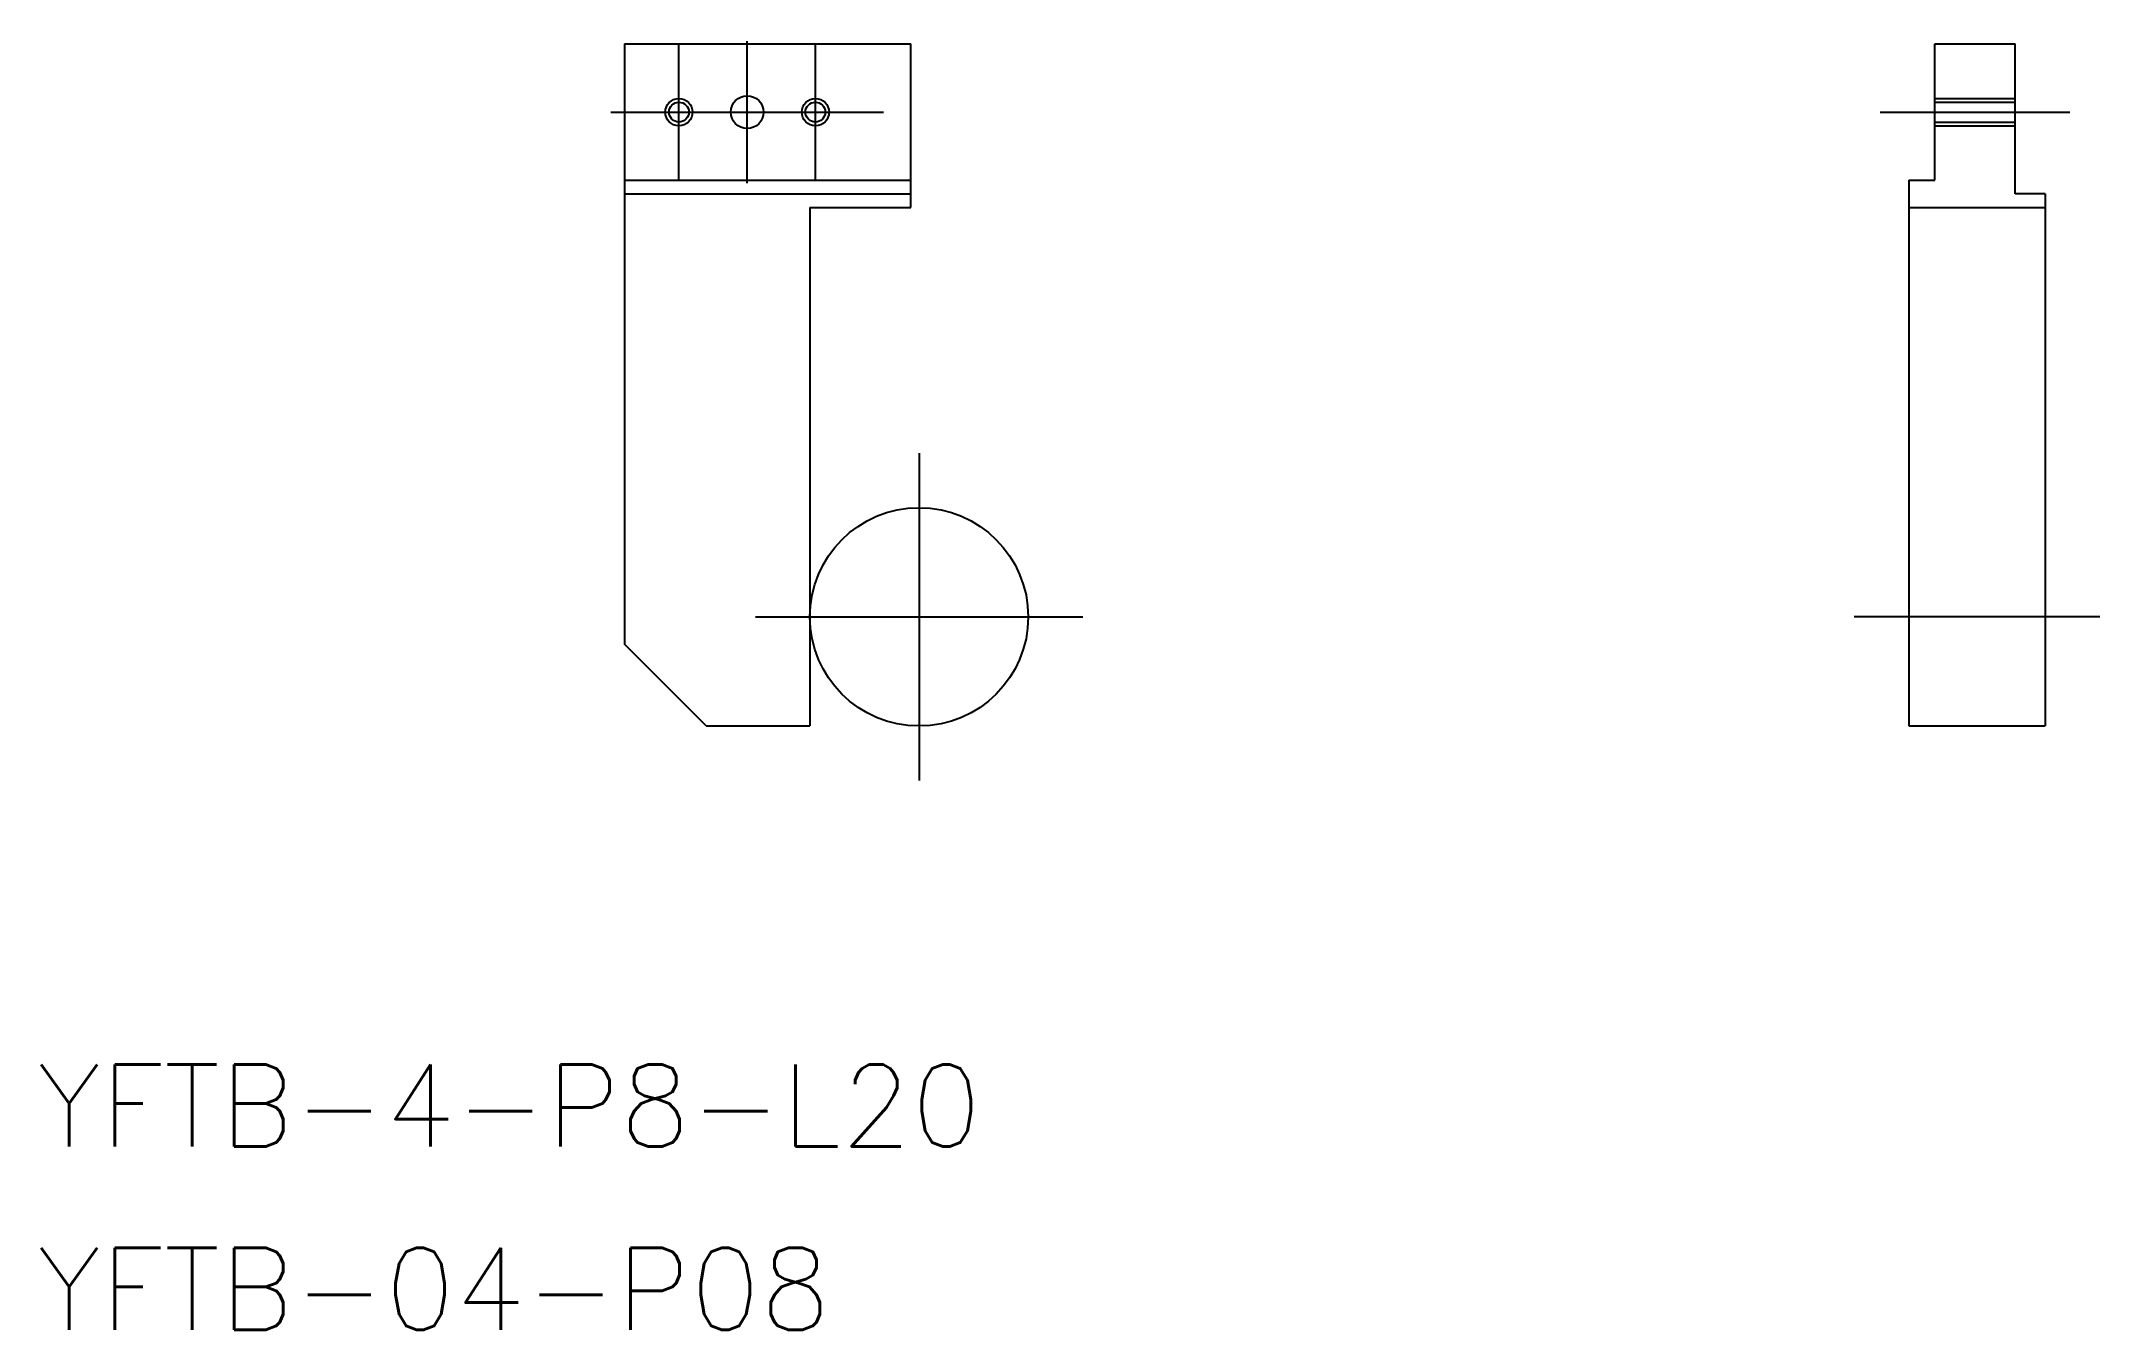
# Model space of a CAD drawing. Extents: x -32.2 to 43.3, y -26.1 to 21.1.
import ezdxf

# ---------------------------------------------------------------- set-up
doc = ezdxf.new("R2010")
doc.units = 0
for name, pattern in [('CENTER', [50.8, 31.75, -6.35, 6.35, -6.35]), ('DASHED', [19.05, 12.7, -6.35]), ('PHANTOM', [63.5, 31.75, -6.35, 6.35, -6.35, 6.35, -6.35])]:
    doc.linetypes.add(name, pattern=pattern)
doc.layers.get('0').update_dxf_attribs({"linetype": 'CONTINUOUS'})
doc.layers.add('CENTER', color=1, linetype='CENTER')
doc.styles.get("Standard").update_dxf_attribs({"font": 'txt.shx', "height": 3, "bigfont": 'bigfont.shx'})

msp = doc.modelspace()

# ---------------------------------------------------------------- linework, layer by layer
at = {"color": 7, "linetype": 'CONTINUOUS'}
for p, q in [((-10.8, 21), (-10.8, -1)), ((-10.8, 21), (-0.3, 21)), ((-0.3, 15), (-0.3, 21)), ((37.223, 16), (37.223, 21)), ((37.223, 21), (40.173, 21)), ((40.173, 15.5), (40.173, 21)), ((-10.8, 16), (-0.3, 16)), ((36.273, 16), (36.273, -4)), ((36.273, 16), (37.223, 16)), ((41.273, 15.5), (40.173, 15.5)), ((41.273, 15.5), (41.273, -4)), ((-4, 15), (-4, -4)), ((-4, 15), (-0.3, 15)), ((36.273, 15), (41.273, 15)), ((-7.8, -4), (-10.8, -1)), ((-7.8, -4), (-4, -4)), ((36.273, -4), (41.273, -4))]:
    msp.add_line(p, q, dxfattribs=at)
at = {"color": 3, "linetype": 'DASHED'}
for p, q in [((37.223, 19), (40.173, 19)), ((37.223, 18.864), (40.173, 18.864)), ((37.223, 18.135), (40.173, 18.135)), ((37.223, 18), (40.173, 18)), ((-10.8, 15.5), (-0.3, 15.5))]:
    msp.add_line(p, q, dxfattribs=at)
at = {"color": 3, "linetype": 'CONTINUOUS'}
for centre in [(-8.8, 18.5), (-3.8, 18.5)]:
    msp.add_circle(centre, 0.5, dxfattribs=at)
at = {"color": 7, "linetype": 'CONTINUOUS'}
for centre, radius in [((-8.8, 18.5), 0.364), ((-6.3, 18.5), 0.6), ((-3.8, 18.5), 0.364)]:
    msp.add_circle(centre, radius, dxfattribs=at)
at = {"color": 3, "linetype": 'PHANTOM'}
msp.add_circle((0, 0), 4, dxfattribs=at)
at = {"layer": 'CENTER', "color": 1, "linetype": 'CENTER'}
for p, q in [((-8.8, 16), (-8.8, 21)), ((-6.3, 15.9), (-6.3, 21.1)), ((-3.8, 16), (-3.8, 21)), ((-11.3, 18.5), (-1.3, 18.5)), ((35.223, 18.5), (42.173, 18.5)), ((0, 6), (0, -6)), ((-6, 0), (6, 0)), ((43.273, 0), (34.273, 0))]:
    msp.add_line(p, q, dxfattribs=at)

# ---------------------------------------------------------------- texts
at = {"color": 7, "linetype": 'CONTINUOUS'}
for s, p in [('YFTB-4-P8-L20', (-32.303, -19.409)), ('YFTB-04-P08', (-32.303, -26.132))]:
    msp.add_text(s, height=3, dxfattribs=at).set_placement(p)

doc.saveas('drawing.dxf')
